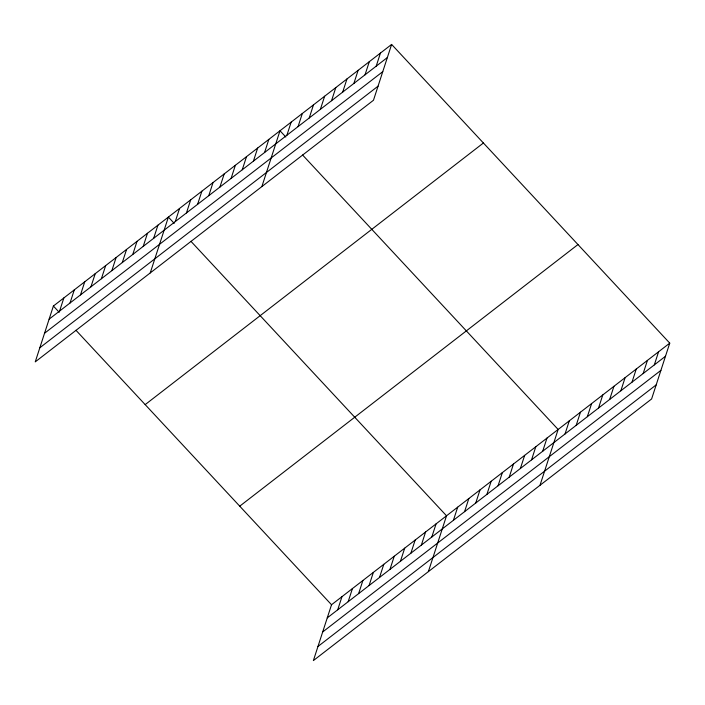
<?xml version="1.0" encoding="UTF-8"?>
<svg xmlns="http://www.w3.org/2000/svg" width="705" height="705" viewBox="0 0 705 705"><rect width="100%" height="100%" fill="white"/><g stroke="black" fill="none" stroke-linecap="round" stroke-linejoin="round"><path stroke-width="1.06" d="M391.619 44.424L53.386 306.04L35.25 361.868L373.474 100.251L391.619 44.424L669.75 343.132L651.614 398.959L313.381 660.576L331.526 604.749L669.75 343.132M59.581 311.09L63.847 297.959M70.033 303L74.298 289.87M80.485 294.91L84.75 281.78M90.936 286.829L95.21 273.699M101.397 278.739L105.662 265.609M111.848 270.658L116.113 257.528M122.3 262.568L126.565 249.438M132.76 254.479L137.026 241.348M143.212 246.398L147.477 233.267M153.664 238.308L157.929 225.177M150.244 272.923L168.389 217.096L174.214 223.353M175.281 221.59L179.546 208.46M186.446 212.954L190.711 199.823M197.603 204.327L201.868 191.196M208.768 195.69L213.033 182.56M219.925 187.054L224.19 173.924M231.09 178.427L235.355 165.296M242.247 169.79L246.512 156.66M253.412 161.154L257.677 148.024M264.569 152.527L268.843 139.396M261.863 186.587L280 130.76L285.825 137.017M286.9 135.254L291.165 122.124M298.056 126.627L302.322 113.496M309.222 117.991L313.487 104.86M320.378 109.354L324.644 96.224M331.544 100.727L335.809 87.596M342.7 92.091L346.966 78.96M353.866 83.454L358.131 70.324M365.023 74.827L369.297 61.696M376.188 66.191L380.453 53.06M337.713 609.79L341.978 596.659M348.164 601.709L352.43 588.569M358.616 593.619L362.89 580.488M369.076 585.529L373.342 572.398M379.528 577.448L383.793 564.317M389.98 569.358L394.254 556.227M400.44 561.277L404.705 548.146M410.892 553.187L415.157 540.056M421.343 545.097L425.608 531.967M431.804 537.016L436.069 523.885M428.384 571.623L446.521 515.796L190.967 241.348M453.412 520.299L457.686 507.168M464.577 511.663L468.843 498.532M475.743 503.026L480.008 489.896M486.899 494.399L491.165 481.268M498.065 485.763L502.33 472.632M509.221 477.126L513.487 463.996M520.387 468.499L524.652 455.368M531.544 459.863L535.809 446.732M542.709 451.226L546.974 438.096M539.995 485.296L558.14 429.468L302.586 155.012M565.031 433.963L569.296 420.832M576.188 425.326L580.462 412.196M587.353 416.699L591.618 403.568M598.519 408.063L602.784 394.932M609.675 399.427L613.94 386.296M620.841 390.799L625.106 377.668M631.997 382.163L636.262 369.032M643.163 373.527L647.428 360.396M654.319 364.899L658.585 351.769M49.121 319.171L387.345 57.554M44.547 333.262L382.771 71.646M39.824 347.776L378.056 86.169M145.177 404.617L483.401 143M239.735 506.172L577.968 244.556M327.261 617.88L665.485 356.263M322.679 631.971L660.902 370.354M317.964 646.485L656.188 384.868M53.386 306.04L59.22 312.297M75.973 330.293L331.526 604.749"/></g></svg>
